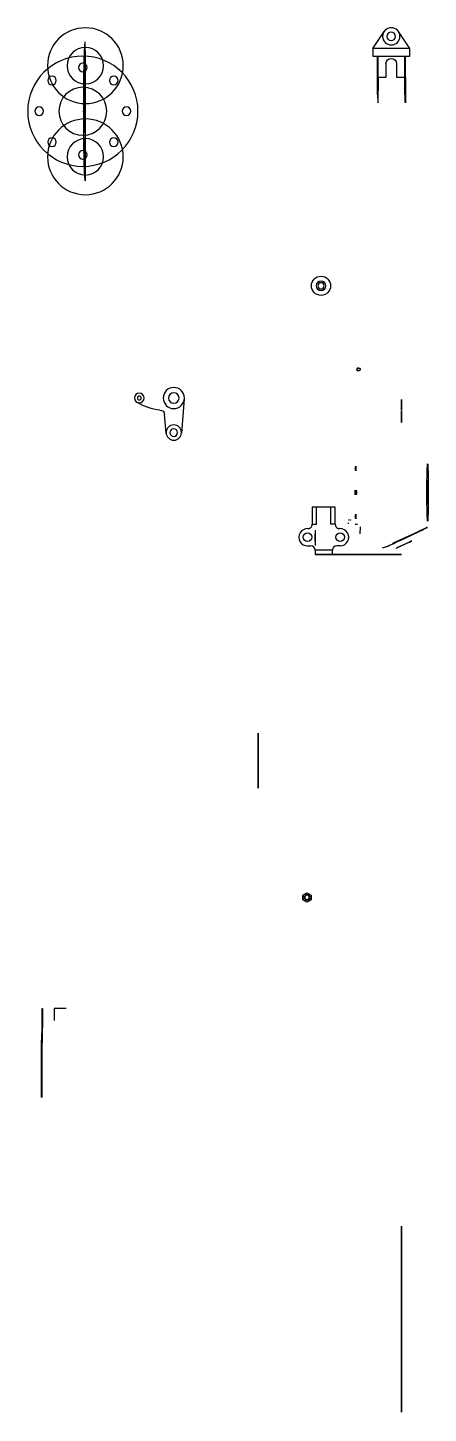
# Model space of a CAD drawing. Header units: millimetres. Extents: x -627 to 208, y -1780 to 1110.
import ezdxf

# ---------------------------------------------------------------- set-up
doc = ezdxf.new("R2010")
doc.units = ezdxf.units.MM

# ---------------------------------------------------------------- blocks, each defined once
blk = doc.blocks.new('*U9')
at = {"extrusion": (-0.999712, -1.36443e-13, 0.023995)}
blk.add_circle((0, 0), 5, dxfattribs=at)
blk = doc.blocks.new('*U10')
at = {"color": 0, "linetype": 'ByBlock', "lineweight": -2, "transparency": 16777216, "extrusion": (-0.047977, -6.07902e-15, -0.998848), "rotation": 269.9999999999916}
blk.add_blockref('*U9', (-1798, 82, 567.4), dxfattribs=at)
at = {"color": 0, "linetype": 'ByBlock', "lineweight": -2, "transparency": 16777216, "extrusion": (-0.023988, -0.999712, 0.00057577), "rotation": 358.6254396697311}
blk.add_blockref('*U9', (-152.2, -611.9, -1745.3), dxfattribs=at)
at = {"color": 0, "linetype": 'ByBlock', "lineweight": -2, "transparency": 16777216, "extrusion": (-0.023988, 0.999712, 0.00057577), "rotation": 181.3745603302526}
blk.add_blockref('*U9', (65.9, -514, 1749.6), dxfattribs=at)
at = {"color": 0, "linetype": 'ByBlock', "lineweight": -2, "transparency": 16777216}
blk.add_blockref('*U9', (-109.1, 1698, -563.1), dxfattribs=at)
blk = doc.blocks.new('*U11')
at = {"extrusion": (-0.999712, -1.36443e-13, 0.023995)}
blk.add_circle((0, 0), 5, dxfattribs=at)
blk = doc.blocks.new('*U13')
at = {"color": 0, "linetype": 'ByBlock', "lineweight": -2, "transparency": 16777216, "extrusion": (-0.047977, -6.07902e-15, -0.998848), "rotation": 269.9999999999916}
blk.add_blockref('*U11', (-1798, 82, 567.4), dxfattribs=at)
at = {"color": 0, "linetype": 'ByBlock', "lineweight": -2, "transparency": 16777216, "extrusion": (-0.023988, -0.999712, 0.00057577), "rotation": 358.6254396697311}
blk.add_blockref('*U11', (-152.2, -611.9, -1745.3), dxfattribs=at)
at = {"color": 0, "linetype": 'ByBlock', "lineweight": -2, "transparency": 16777216, "extrusion": (-0.023988, 0.999712, 0.00057577), "rotation": 181.3745603302526}
blk.add_blockref('*U11', (65.9, -514, 1749.6), dxfattribs=at)
at = {"color": 0, "linetype": 'ByBlock', "lineweight": -2, "transparency": 16777216}
blk.add_blockref('*U11', (-109.1, 1698, -563.1), dxfattribs=at)
blk = doc.blocks.new('*U18')
at = {"extrusion": (-1, 6.99441e-15, -3.10451e-15)}
blk.add_lwpolyline([(-1.1, 3, -0.062731), (-1.9, -2.2), (1, -3, 0.062731), (1.9, 2.9)], format="xyb", close=True, dxfattribs=at)
blk = doc.blocks.new('*U19')
at = {"color": 0, "linetype": 'ByBlock', "lineweight": -2, "transparency": 16777216, "extrusion": (6.20902e-15, -2.17142e-29, -1), "rotation": 180}
blk.add_blockref('*U18', (-152.6, 332.8, -433.4), dxfattribs=at)
at = {"color": 0, "linetype": 'ByBlock', "lineweight": -2, "transparency": 16777216, "extrusion": (2.29589e-15, -0.5, -0.866025)}
blk.add_blockref('*U18', (152.6, -76.3, -531.2), dxfattribs=at)
at = {"color": 0, "linetype": 'ByBlock', "lineweight": -2, "transparency": 16777216, "extrusion": (9.2903e-15, 0.5, -0.866025), "rotation": 180}
blk.add_blockref('*U18', (-152.6, 506, -220.5), dxfattribs=at)
at = {"color": 0, "linetype": 'ByBlock', "lineweight": -2, "transparency": 16777216, "extrusion": (-1.40057e-15, -0.866025, -0.5)}
blk.add_blockref('*U18', (152.6, 194.7, -487.7), dxfattribs=at)
at = {"color": 0, "linetype": 'ByBlock', "lineweight": -2, "transparency": 16777216, "extrusion": (1.07141e-14, 0.866025, -0.5), "rotation": 180}
blk.add_blockref('*U18', (-152.6, 549.6, 50.5), dxfattribs=at)
at = {"color": 0, "linetype": 'ByBlock', "lineweight": -2, "transparency": 16777216, "extrusion": (-3.88989e-15, -1, -1.11022e-16)}
blk.add_blockref('*U18', (152.6, 407.7, -314.4), dxfattribs=at)
at = {"color": 0, "linetype": 'ByBlock', "lineweight": -2, "transparency": 16777216, "extrusion": (1.00989e-14, 1, -8.32667e-17), "rotation": 180}
blk.add_blockref('*U18', (-152.6, 451.8, 307), dxfattribs=at)
at = {"color": 0, "linetype": 'ByBlock', "lineweight": -2, "transparency": 16777216, "extrusion": (-4.50508e-15, -0.866025, 0.5)}
blk.add_blockref('*U18', (152.6, 505.4, -57.9), dxfattribs=at)
at = {"color": 0, "linetype": 'ByBlock', "lineweight": -2, "transparency": 16777216, "extrusion": (7.60959e-15, 0.866025, 0.5), "rotation": 180}
blk.add_blockref('*U18', (-152.6, 238.9, 480.3), dxfattribs=at)
at = {"color": 0, "linetype": 'ByBlock', "lineweight": -2, "transparency": 16777216, "extrusion": (-3.08128e-15, -0.5, 0.866025)}
blk.add_blockref('*U18', (152.6, 461.9, 213.1), dxfattribs=at)
at = {"color": 0, "linetype": 'ByBlock', "lineweight": -2, "transparency": 16777216, "extrusion": (3.91313e-15, 0.5, 0.866025), "rotation": 180}
blk.add_blockref('*U18', (-152.6, -32.2, 523.8), dxfattribs=at)
at = {"color": 0, "linetype": 'ByBlock', "lineweight": -2, "transparency": 16777216}
blk.add_blockref('*U18', (152.6, 288.6, 426), dxfattribs=at)

msp = doc.modelspace()

# ---------------------------------------------------------------- linework, layer by layer
at = {"extrusion": (-0.023995, 3.96153e-14, -0.999712)}
for p, q in [((92.8, 1066.9, -156.1), (116.4, 1102, -156.7)), ((169.8, 1066.9, -158), (146.2, 1102, -157.4)), ((169.8, 1066.9, -158), (92.8, 1066.9, -156.1)), ((92.8, 1066.9, -156.1), (92.8, 1050.9, -156.1)), ((92.8, 1050.9, -156.1), (169.8, 1050.9, -158)), ((92.8, 1050.9, -156.1), (102.8, 1050.9, -156.4)), ((102.8, 1050.9, -156.4), (102.8, 1006.9, -156.4)), ((159.8, 1006.9, -157.7), (159.8, 1050.9, -157.7)), ((169.8, 1050.9, -158), (169.8, 1066.9, -158)), ((120.3, 1006.9, -156.8), (120.3, 1034.9, -156.8)), ((142.3, 1034.9, -157.3), (142.3, 1006.9, -157.3)), ((102.8, 1006.9, -156.4), (120.3, 1006.9, -156.8)), ((142.3, 1006.9, -157.3), (159.8, 1006.9, -157.7)), ((-511.8, 935.7, -141.6), (-506.5, 935.7, 78.3))]:
    msp.add_line(p, q, dxfattribs=at)
at = {"extrusion": (-0.023995, 3.67334e-14, -0.999712)}
for q in [(-507.3, 1080.7, 46.3), (-507.3, 790.7, 46.3)]:
    msp.add_line((-507.3, 935.7, 46.3), q, dxfattribs=at)
at = {"extrusion": (-0.999712, -1.76179e-14, 0.023995)}
for p, q in [((-507.3, 1062.7, 46.3), (-507.3, 808.7, 46.3)), ((-507.3, 998.7, 46.3), (-507.3, 872.7, 46.3)), ((-507.3, 890.7, 46.3), (-507.3, 980.7, 46.3))]:
    msp.add_line(p, q, dxfattribs=at)
at = {"extrusion": (0.999712, -1.25099e-14, -0.023995)}
for p, q in [((102.8, 970.9, -156.4), (102.8, 1050.9, -156.4)), ((103.4, 1050.9, -131.4), (103.4, 1034.9, -131.4)), ((103.4, 1034.9, -131.4), (104, 978.8, -104.2)), ((102.8, 970.9, -156.4), (103.4, 955.3, -129.4))]:
    msp.add_line(p, q, dxfattribs=at)
at = {"extrusion": (-0.999712, 1.23225e-14, 0.023995)}
for p, q in [((159.8, 970.9, -157.7), (159.8, 1050.9, -157.7)), ((159.8, 1050.9, -157.7), (160.4, 1050.9, -132.7)), ((160.4, 1050.9, -132.7), (160.4, 1034.9, -132.7)), ((160.4, 1034.9, -132.7), (161, 978.8, -105.5)), ((159.8, 970.9, -157.7), (160.4, 955.3, -130.7))]:
    msp.add_line(p, q, dxfattribs=at)
at = {"extrusion": (-0.023995, 5.43256e-14, -0.999712)}
msp.add_line((-507.3, 998.7, 46.3), (-507.3, 1030.7, 46.3), dxfattribs=at)
at = {"extrusion": (0.999712, -8.87919e-15, -0.023995)}
msp.add_line((-506.5, 935.7, 78.3), (-507.3, 935.7, 46.3), dxfattribs=at)
at = {"extrusion": (-0.999712, 1.91236e-14, 0.023995)}
msp.add_line((-506.5, 935.7, 78.3), (-507.3, 935.7, 46.3), dxfattribs=at)
for p, q in [((-9.4, 579.8, -260.3), (-11.1, 580.8, -260.3)), ((-9.4, 579.8, -260.3), (-10.3, 580.3, -260.3)), ((-10.3, 580.3, -260.3), (-10.3, 580.3, -260.3)), ((-10.3, 580.3, -260.3), (-10.3, 580.3, -248.6)), ((-33.5, 110.2, -20.1), (-33.5, 74.2, -20.1)), ((14.5, 110.2, -20.1), (-33.5, 110.2, -20.1)), ((-24.5, 74.2, -20.1), (-24.5, 110.2, -20.1)), ((14.5, 110.2, -20.1), (-9.5, 110.2, -20.1)), ((5.5, 74.2, -20.1), (5.5, 110.2, -20.1)), ((14.5, 74.2, -20.1), (14.5, 110.2, -20.1)), ((-33.5, 74.2, -20.1), (-33.5, 74.2, -20.1)), ((-33.5, 74.2, -20.1), (-24.5, 74.2, -20.1)), ((14.5, 74.2, -20.1), (5.5, 74.2, -20.1)), ((56.1, 74.2), (61.1, 74.2)), ((56.6, 74.2), (58.6, 74.2)), ((66.6, 54.2), (67.2, 69.2)), ((-43.5, 29.2, -20.1), (-36.5, 29.2, -20.1)), ((24.5, 29.2, -20.1), (17.5, 29.2, -20.1)), ((8.5, 20.2, -20.1), (-27.5, 20.2, -20.1)), ((-27.5, 20.2, -20.1), (-27.5, 20.2, -20.1)), ((-27.5, 20.2, -20.1), (-27.5, 11.2, -20.1)), ((-27.5, 20.2, -20.1), (-27.5, 20.2, -20.1)), ((-27.5, 20.2, -20.1), (-27.5, 20.2, -20.1)), ((-27.5, 11.2, -20.1), (8.5, 11.2, -20.1)), ((8.5, 11.2, -20.1), (8.5, 20.2, -20.1)), ((8.5, 20.2, -20.1), (8.5, 20.2, -20.1)), ((8.5, 20.2, -20.1), (8.5, 20.2, -20.1))]:
    msp.add_line(p, q)
at = {"extrusion": (0.557758, 0.830004, 0)}
msp.add_line((-10.3, 580.3, -234.3), (-10.3, 580.3, -238.9), dxfattribs=at)
at = {"extrusion": (-1, -1.77636e-15, -7.79351e-15)}
msp.add_line((60.1, 397.1, -256.1), (63.1, 399.6, -256.1), dxfattribs=at)
at = {"extrusion": (-1, -2.84217e-15, 0)}
msp.add_line((60.1, 399.6, -258.1), (60.1, 397.1, -256.1), dxfattribs=at)
at = {"extrusion": (-2.36848e-15, 1, 0)}
msp.add_line((63.1, 399.6, -256.1), (60.1, 399.6, -258.1), dxfattribs=at)
at = {"extrusion": (2.6167e-16, -5.95324e-17, -1)}
for p, q in [((-300.3, 335.7, -243.1), (-306.3, 264.2, -243.1)), ((-338.2, 264.2, -243.1), (-341.5, 303.5, -243.1))]:
    msp.add_line(p, q, dxfattribs=at)
at = {"extrusion": (-1, 3.94746e-16, 2.22045e-16)}
msp.add_line((-300.3, 335.7, -232.6), (-300.3, 335.7, -270.6), dxfattribs=at)
at = {"extrusion": (-1, 0, 9.80059e-16)}
for p, q in [((-27.4, 62.2, -241.1), (-27.4, 62.2, -260.1)), ((-27.4, 62.2, -241.1), (-27.4, 59.2, -241.1)), ((-27.4, 59.2, -219.1), (-27.4, 33.2, -219.1)), ((-27.4, 30.2, -241.1), (-27.4, 30.2, -260.1))]:
    msp.add_line(p, q, dxfattribs=at)
at = {"extrusion": (-1, -1.43459e-15, -7.85593e-15)}
for p, q in [((-27.4, 59.2, -241.1), (-27.4, 59.2, -219.1)), ((-27.4, 33.2, -241.1), (-27.4, 30.2, -241.1)), ((-27.4, 33.2, -241.1), (-27.4, 33.2, -219.1))]:
    msp.add_line(p, q, dxfattribs=at)
at = {"extrusion": (-1, 0, -1.37941e-16)}
msp.add_line((41.8, 75.2, -9), (41.8, 77.2, -11.5), dxfattribs=at)
at = {"extrusion": (-0.421975, 0.906551, 0.010128)}
for p, q in [((137.5, 36.2, 946.3), (195.5, 62.9, 973.1)), ((149.7, 40.8, 1049.4), (199.6, 64.4, 1007.5)), ((120.7, 27.4, 1035.9), (112.6, 24.4, 967.2))]:
    msp.add_line(p, q, dxfattribs=at)
at = {"extrusion": (0, 1, -2.22045e-16)}
for p, q in [((-27.5, 11.2, -20.1), (-27.5, 11.2, 9.9)), ((8.5, 11.2, 9.9), (8.5, 11.2, -20.1))]:
    msp.add_line(p, q, dxfattribs=at)
at = {"extrusion": (1, 0, 0)}
for p, q in [((-146.4, -418.6, -67), (-146.4, -391.1, -67)), ((-146.4, -391.1, -139.5), (-146.4, -391.1, -67)), ((-146.4, -457.6, -169.5), (-146.4, -457.6, -139.5))]:
    msp.add_line(p, q, dxfattribs=at)
at = {"extrusion": (-0.023995, 4.21457e-17, -0.999712)}
for p, q in [((-52.8, -702.3, -165.7), (-48.8, -702.3, -165.8)), ((-52.8, -705.3, -165.7), (-48.8, -705.3, -165.8)), ((-39.9, -702.3, -166), (-35.8, -702.3, -166.1)), ((-39.9, -705.3, -166), (-35.8, -705.3, -166.1))]:
    msp.add_line(p, q, dxfattribs=at)
at = {"extrusion": (-0.023995, 4.16334e-17, -0.999712)}
for p, q in [((-49.9, -697.2, -165.7), (-47.9, -700.7, -165.8)), ((-47.3, -695.7, -165.8), (-45.3, -699.2, -165.8)), ((-43.4, -708.4, -165.9), (-41.4, -711.9, -165.9)), ((-40.8, -706.9, -165.9), (-38.8, -710.4, -166))]:
    msp.add_line(p, q, dxfattribs=at)
at = {"extrusion": (-0.023995, 3.81639e-17, -0.999712)}
for p, q in [((-47.9, -706.9, -165.8), (-49.9, -710.4, -165.7)), ((-45.3, -708.4, -165.8), (-47.3, -711.9, -165.8)), ((-41.4, -695.7, -165.9), (-43.4, -699.2, -165.9)), ((-38.8, -697.2, -166), (-40.8, -700.7, -165.9))]:
    msp.add_line(p, q, dxfattribs=at)
at = {"extrusion": (-0.999712, -1.94886e-14, 0.023995)}
for p, q in [((-596.3, -935.3, 130.5), (-596.3, -971.3, 130.5)), ((-596.3, -935.3, 130.5), (-596.3, -960.3, 130.5)), ((-598, -1120.3, 62.5), (-598, -1029.3, 62.5))]:
    msp.add_line(p, q, dxfattribs=at)
at = {"extrusion": (0.023995, -5.47152e-14, 0.999712)}
for p, q in [((-546.4, -935.3, 129.3), (-571.4, -935.3, 129.9)), ((-571.4, -935.3, 129.9), (-571.4, -960.3, 129.9))]:
    msp.add_line(p, q, dxfattribs=at)
at = {"extrusion": (0.999712, 8.71443e-15, -0.023995)}
msp.add_line((-598, -1120.3, 62.5), (-598, -1032.3, 62.5), dxfattribs=at)
at = {"extrusion": (0, 1, -2.22045e-16), "elevation": 11.2}
msp.add_lwpolyline([(1.4, -202.1), (27.4, -202.1), (27.4, -260.1), (-152.6, -260.1), (-152.6, -210.1), (-148.6, -210.1, -0.414214), (-120.6, -182.1), (-120.6, -227.1), (1.4, -227.1)], format="xyb", close=True, dxfattribs=at)
at = {"extrusion": (-0.023995, 4.21457e-17, -0.999712), "elevation": 178.9}
msp.add_lwpolyline([(698.9, 48.8), (694, 40.3), (698.9, 31.8), (708.7, 31.8), (713.6, 40.3), (708.7, 48.8)], close=True, dxfattribs=at)
at = {"extrusion": (-1, 6.88477e-15, -3.01209e-15), "elevation": -152.6}
msp.add_lwpolyline([(1441.4, 485.3, -0.023683), (1440.8, 491.8, -0.012914), (1439.5, 528.2, 0.019806), (1439.2, 538.1, 0.074432), (1436.1, 552.4, 0.05993), (1427.6, 567.9, 0.031353), (1414.5, 584, -0.029086), (1404.5, 594.7, -0.206676), (1390, 646.1, -0.054647), (1395.6, 669.9), (1421.1, 706.9, -0.050713), (1451.5, 724.2, -0.044698), (1495.7, 739.2, -0.05994), (1583.7, 749.5, -0.05994), (1671.6, 739.2, -0.044698), (1715.8, 724.2, -0.050713), (1746.2, 706.9), (1771.7, 669.9, -0.054647), (1777.3, 646.1, -0.206676), (1762.8, 594.7, -0.029086), (1752.8, 584, 0.031353), (1739.7, 567.9, 0.05993), (1731.2, 552.4, 0.074432), (1728.1, 538.1, 0.019806), (1727.8, 528.2, -0.012914), (1726.5, 491.8, -0.023683), (1725.9, 485.3), (1703.8, 485.3, -0.019491), (1704, 493, 0.01288), (1705.3, 528.2, -0.019406), (1705.6, 539.7, -0.07509), (1710.3, 560.7, -0.060362), (1721.4, 581, -0.032397), (1736.8, 599.8, 0.030399), (1745.4, 609, 0.20674), (1755, 643.2, 0.047138), (1751.4, 659.8), (1730, 690.8, 0.044326), (1706.7, 703.6, 0.044683), (1666.4, 717.3, 0.059988), (1583.7, 726.9, 0.059988), (1500.9, 717.3, 0.044683), (1460.6, 703.6, 0.044326), (1437.3, 690.8), (1415.9, 659.8, 0.047138), (1412.3, 643.2, 0.20674), (1421.9, 609, 0.030399), (1430.6, 599.8, -0.032397), (1445.9, 581, -0.060362), (1457, 560.7, -0.07509), (1461.7, 539.7, -0.019406), (1462, 528.2, 0.01288), (1463.3, 493, 0.042002), (1464.3, 485.3)], format="xyb", close=True, dxfattribs=at)
at = {"extrusion": (-0.023995, 5.43256e-14, -0.999712)}
for centre, radius in [((-1030.7, 508.3, -66.2), 79), ((-1030.7, 508.3, -66.2), 79), ((-1030.7, 508.3, -66.2), 38), ((-1030.7, 508.3, -66.2), 38), ((-840.7, 508.3, -66.2), 79), ((-840.7, 508.3, -66.2), 79), ((-840.7, 508.3, -66.2), 38), ((-840.7, 508.3, -66.2), 38)]:
    msp.add_circle(centre, radius, dxfattribs=at)
at = {"extrusion": (-0.023995, 3.96153e-14, -0.999712)}
for centre, radius in [((-1091.9, -135, 153.8), 18), ((-1091.9, -135, 153.8), 9), ((-935.7, 508.3, 153.8), 115), ((-1026.7, 508.3, 153.8), 9), ((-1000, 572.6, 153.8), 9), ((-935.7, 508.3, 153.8), 50), ((-1000, 443.9, 153.8), 9), ((-935.7, 599.3, 153.8), 9), ((-935.7, 417.3, 153.8), 9), ((-871.3, 572.6, 153.8), 9), ((-871.3, 443.9, 153.8), 9), ((-844.7, 508.3, 153.8), 9)]:
    msp.add_circle(centre, radius, dxfattribs=at)
at = {"extrusion": (0.999712, -1.25099e-14, -0.023995)}
for radius in [18, 11]:
    msp.add_circle((970.9, -117.8, 106.5), radius, dxfattribs=at)
at = {"extrusion": (-0.999712, 1.23225e-14, 0.023995)}
for radius in [18, 11]:
    msp.add_circle((-970.9, -117.8, -163.5), radius, dxfattribs=at)
for centre, radius in [((-15.2, 571.6, -304.3), 20), ((42.8, 83.2, -14), 0.5), ((45.8, 83.2, -14), 0.5), ((-43.5, 47.2, -20.1), 9), ((24.5, 47.2, -20.1), 9)]:
    msp.add_circle(centre, radius)
at = {"extrusion": (0, -1.22465e-16, -1)}
for radius in [10, 6.5]:
    msp.add_circle((15.2, 571.6, 234.3), radius, dxfattribs=at)
at = {"extrusion": (2.6167e-16, -5.95324e-17, -1)}
for centre, radius in [((394.2, 337.6, 243.1), 10), ((322.2, 337.6, 243.1), 22), ((322.2, 337.6, 243.1), 11), ((394.2, 337.6, 243.1), 4), ((322.2, 265.6, 243.1), 16), ((322.2, 265.6, 243.1), 8)]:
    msp.add_circle(centre, radius, dxfattribs=at)
at = {"extrusion": (-0.999712, -1.36443e-13, 0.023995)}
msp.add_circle((-140.6, 999.9, -183.1), 60, dxfattribs=at)
at = {"extrusion": (-0.999712, -1.29045e-13, 0.023995)}
msp.add_circle((-140.6, 999.9, -183.1), 25, dxfattribs=at)
at = {"extrusion": (-0.421975, 0.906551, 0.010128)}
for centre, radius in [((-196.1, 991.8, -15.6), 5.4), ((-140.9, 1033.6, -15.6), 5.4), ((-156.4, 996.8, -15.6), 20), ((-156.4, 996.8, -27.6), 18)]:
    msp.add_circle(centre, radius, dxfattribs=at)
at = {"extrusion": (-1, 0, 9.80059e-16)}
msp.add_circle((-46.2, -202.1, 27.4), 8, dxfattribs=at)
at = {"extrusion": (0, 1, -2.22045e-16)}
msp.add_circle((9.5, 9.9, 11.2), 8, dxfattribs=at)
at = {"extrusion": (1, 0, 0)}
for radius in [57.5, 37.5]:
    msp.add_circle((-418.6, -9.5, -146.4), radius, dxfattribs=at)
at = {"extrusion": (-0.023995, 4.21457e-17, -0.999712)}
msp.add_circle((703.8, 40.3, 178.9), 4.7, dxfattribs=at)
at = {"extrusion": (-0.999712, -1.76179e-14, 0.023995)}
for radius in [145, 127]:
    msp.add_arc((-935.7, 34.2, 508.3), radius, 180, 360, dxfattribs=at)
at = {"extrusion": (-0.023995, 3.96153e-14, -0.999712)}
msp.add_arc((-1034.9, -135, 153.8), 11, 90, 270, dxfattribs=at)
at = {"extrusion": (0, 0, -1)}
for centre, radius, start, end in [((343.5, 412.3, 243.1), 100, 274.5283, 302.6085), ((351.4, 302.6, 243.1), 10, 90, 175.2208)]:
    msp.add_arc(centre, radius, start, end, dxfattribs=at)
for centre, radius, start, end in [((-43.5, 47.2, -20.1), 18, 87.8774, 270), ((-42.5, 74.2, -20.1), 9, 267.8774, 0), ((23.5, 74.2, -20.1), 9, 180, 272.1226), ((24.5, 47.2, -20.1), 18, 270, 92.1226), ((-36.5, 20.2, -20.1), 9, 0, 90), ((17.5, 20.2, -20.1), 9, 90, 180)]:
    msp.add_arc(centre, radius, start, end)
at = {"extrusion": (-0.421975, 0.906551, 0.010128)}
for centre, start, end in [((-196.1, 991.8, -15.6), 127.2064, 247.2064), ((-140.9, 1033.6, -15.6), 7.2064, 127.2064)]:
    msp.add_arc(centre, 20, start, end, dxfattribs=at)
at = {"extrusion": (0, 1, -2.22045e-16)}
msp.add_arc((9.5, 9.9, 11.2), 18, 0, 180, dxfattribs=at)
for points, weights, knots in [([(60.1, 394.6, -260.1), (62.1, 394.6, -260.1), (64.1, 394.6, -260.1), (64.9, 394.6, -260.1), (65.5, 395.2, -260.1), (66.1, 395.8, -260.1), (66.1, 396.6, -260.1), (66.1, 398.1, -260.1), (66.1, 399.6, -260.1), (63.1, 399.6, -260.1), (60.1, 399.6, -260.1), (60.1, 397.1, -260.1), (60.1, 394.6, -260.1)], [1, 1, 1, 0.923879532511, 1, 0.923879532511, 1, 1, 1, 1, 1, 1, 1], [0, 0, 0, 1, 1, 1.785398, 1.785398, 2.570796, 2.570796, 3.570796, 3.570796, 4.570796, 4.570796, 5.570796, 5.570796, 5.570796]), ([(-596.8, -971.3, 112.5), (-596.8, -990.7, 111.9), (-597.3, -992.1, 92.5), (-598, -998.6, 62.5), (-598, -1029.3, 62.5), (-598, -1074.8, 62.5), (-598, -1120.3, 62.5), (-597.8, -1120.3, 71.5), (-597.5, -1120.3, 80.5), (-597.5, -1074.8, 80.5), (-597.5, -1029.3, 80.5), (-597.5, -1009.8, 81.1), (-597.1, -1008.4, 100.5), (-596.3, -1002, 130.5), (-596.3, -971.3, 130.5), (-596.3, -953.3, 130.5), (-596.3, -935.3, 130.5), (-596.6, -935.3, 121.5), (-596.8, -935.3, 112.5), (-596.8, -953.3, 112.5), (-596.8, -971.3, 112.5)], [1, 0.741756560012, 1, 0.777986605215, 1, 1, 1, 1, 1, 1, 1, 0.741756560012, 1, 0.777986605216, 1, 1, 1, 1, 1, 1, 1], [0, 0, 0, 1.470221, 1.470221, 2.828904, 2.828904, 3.828904, 3.828904, 4.828904, 4.828904, 5.828904, 5.828904, 7.299126, 7.299126, 8.657809, 8.657809, 9.657809, 9.657809, 10.657809, 10.657809, 11.657809, 11.657809, 11.657809])]:
    msp.add_rational_spline(points, weights, degree=2, knots=knots)

# ---------------------------------------------------------------- block references
for name, p in [('*U19', (0, 0)), ('*U13', (166.2, -1607.4, 1561.8)), ('*U10', (316.1, -1607.4, 1558.2))]:
    msp.add_blockref(name, p)

doc.saveas('drawing.dxf')
